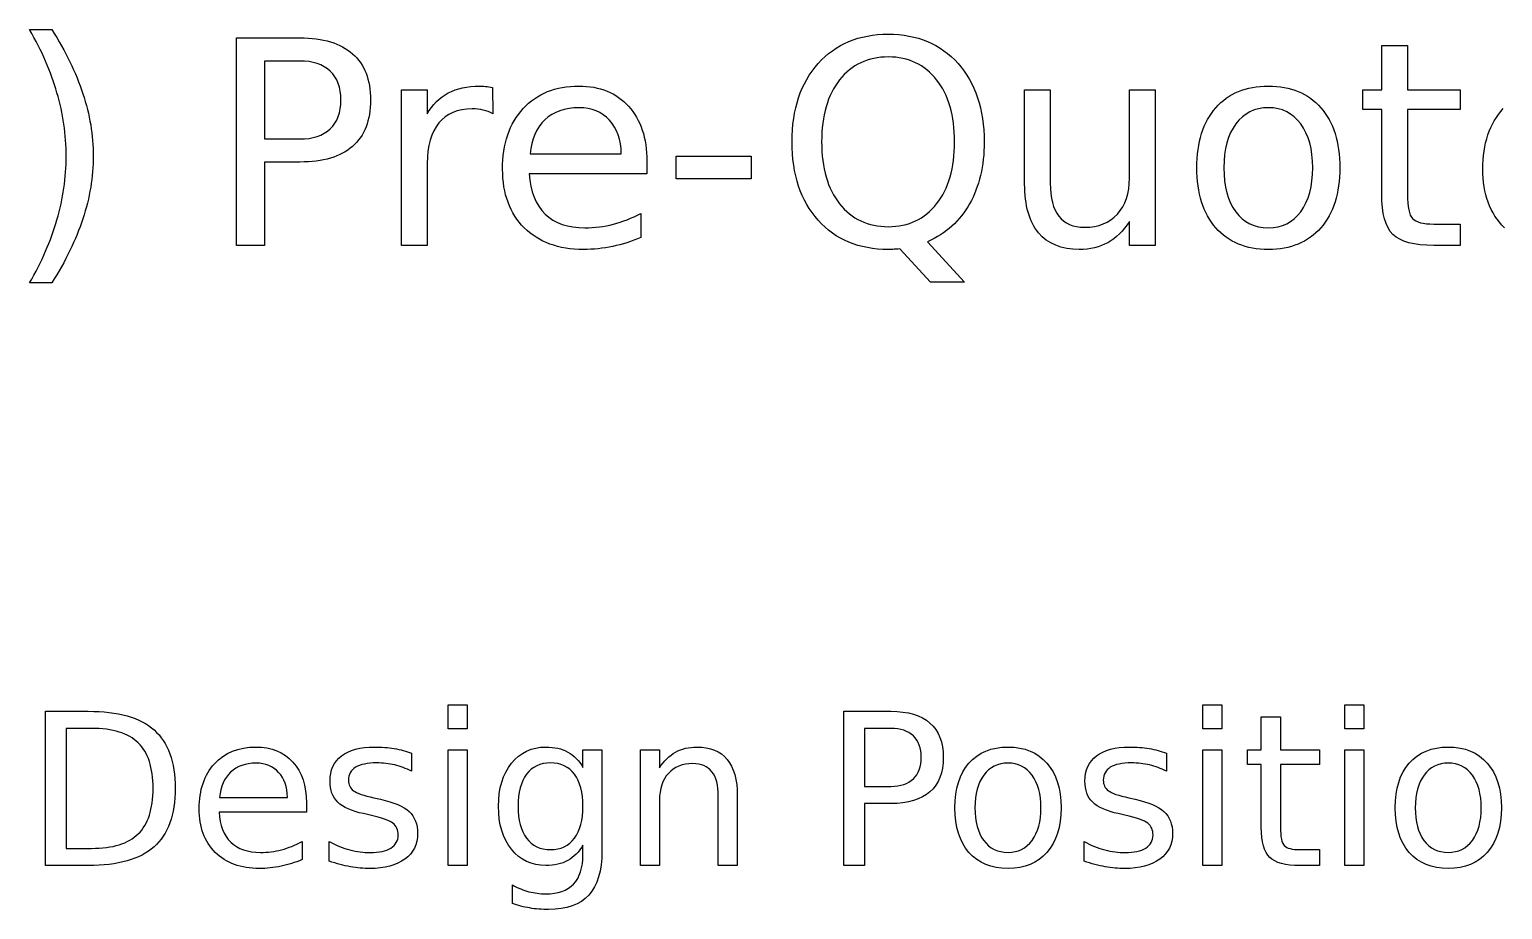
# Model space of a CAD drawing. Extents: x -140 to 352, y 0 to 216.
# Drawn here: x 207.38 to 238.04, y 171.56 to 189.89 of the extents above; entities that cross this region are included whole.
import ezdxf

# ---------------------------------------------------------------- set-up
doc = ezdxf.new("R2010")
doc.units = 0
doc.layers.add('Design_Template', color=7, linetype='CONTINUOUS')

msp = doc.modelspace()

# ---------------------------------------------------------------- linework, layer by layer
at = {"layer": 'Design_Template', "color": 7}
for points in [[(207.383017, 189.887063), (207.846037, 189.887063)], [(211.692007, 189.710536), (213.011614, 189.710536)], [(213.011614, 187.126301), (212.27657, 187.126301), (212.27657, 185.389973), (211.692007, 185.389973), (211.692007, 189.710536)], [(235.528901, 186.457814), (235.528901, 188.217294), (235.138225, 188.217294), (235.138225, 188.631119), (235.528901, 188.631119), (235.528901, 189.551373), (236.064266, 189.551373)], [(236.064266, 189.551373), (236.064266, 188.631119), (237.161049, 188.631119), (237.161049, 188.217294), (236.064266, 188.217294), (236.064266, 186.457814)], [(212.27657, 189.230152), (212.27657, 187.606685), (213.011614, 187.606685)], [(213.011614, 189.230152), (212.27657, 189.230152)], [(215.662411, 187.097362), (215.662411, 185.389973), (215.127043, 185.389973), (215.127043, 188.631118), (215.662411, 188.631118), (215.662411, 188.127583)], [(217.022535, 188.680315), (217.025358, 188.133371)], [(228.097415, 186.669068), (228.097415, 188.631119), (228.629887, 188.631119), (228.629887, 186.689325)], [(230.279399, 186.793505), (230.279399, 188.631119), (230.811874, 188.631119), (230.811874, 185.389973), (230.279399, 185.389973), (230.279399, 185.88772)], [(220.234739, 187.143664), (220.234739, 186.883215), (217.786518, 186.883215)], [(217.803882, 187.29704), (219.702267, 187.299932)], [(220.110304, 186.058459), (220.110304, 185.554924)], [(236.614106, 185.83563), (237.161049, 185.83563), (237.161049, 185.389973), (236.614106, 185.389973)], [(226.077484, 185.468107), (226.847259, 184.625988), (226.141149, 184.625988), (225.501602, 185.317626)], [(207.846037, 184.608625), (207.383017, 184.608625)], [(207.714691, 175.691654), (208.607438, 175.691654)], [(208.607438, 172.479899), (207.714691, 172.479899), (207.714691, 175.691654)], [(224.330634, 175.691654), (225.311578, 175.691654)], [(225.311578, 173.770624), (224.765179, 173.770624), (224.765179, 172.479899), (224.330634, 172.479899), (224.330634, 175.691654)], [(233.023668, 173.273695), (233.023668, 174.581631), (232.733247, 174.581631), (232.733247, 174.889253), (233.023668, 174.889253), (233.023668, 175.573338), (233.421636, 175.573338)], [(233.421636, 175.573338), (233.421636, 174.889253), (234.236944, 174.889253), (234.236944, 174.581631), (233.421636, 174.581631), (233.421636, 173.273695)], [(208.149232, 175.334554), (208.149232, 172.837), (208.674123, 172.837)], [(208.674123, 175.334554), (208.149232, 175.334554)], [(224.765179, 175.334554), (224.765179, 174.127725), (225.311578, 174.127725)], [(225.311578, 175.334554), (224.765179, 175.334554)], [(215.334275, 174.818263), (215.334275, 174.443953)], [(218.903134, 174.523548), (218.903134, 174.889254), (219.298947, 174.889254), (219.298947, 172.778917)], [(220.497178, 173.841615), (220.497178, 172.479899), (220.099209, 172.479899), (220.099209, 174.889253), (220.497178, 174.889253), (220.497178, 174.514943)], [(231.046701, 174.818263), (231.046701, 174.443953)], [(211.341631, 173.897546), (212.752824, 173.899698)], [(214.551232, 173.888941), (214.686755, 173.858824)], [(222.117042, 173.934116), (222.117042, 172.479899), (221.721211, 172.479899), (221.721211, 173.921209)], [(230.263672, 173.888941), (230.399195, 173.858824)], [(213.14864, 173.783532), (213.14864, 173.589923), (211.328723, 173.589923)], [(214.471638, 173.527538), (214.333959, 173.559807)], [(230.18406, 173.527538), (230.046385, 173.559807)], [(213.056135, 172.976828), (213.056135, 172.602518)], [(213.621909, 172.568098), (213.621909, 172.976828)], [(229.334349, 172.568098), (229.334349, 172.976828)], [(218.903134, 172.707928), (218.903134, 172.903688)], [(233.830375, 172.811185), (234.236944, 172.811185), (234.236944, 172.479899), (233.830375, 172.479899)], [(217.436009, 171.690405), (217.436009, 172.075472)]]:
    msp.add_lwpolyline(points, dxfattribs=at)
for points in [[(220.845348, 187.250737), (222.405152, 187.250737), (222.405152, 186.776141), (220.845348, 186.776141)], [(216.095795, 175.827181), (216.491626, 175.827181), (216.491626, 175.325949), (216.095795, 175.325949)], [(231.808235, 175.827181), (232.204048, 175.827181), (232.204048, 175.325949), (231.808235, 175.325949)], [(234.759698, 175.827181), (235.155511, 175.827181), (235.155511, 175.325949), (234.759698, 175.325949)], [(216.095795, 174.889253), (216.491626, 174.889253), (216.491626, 172.479899), (216.095795, 172.479899)], [(231.808235, 174.889253), (232.204048, 174.889253), (232.204048, 172.479899), (231.808235, 172.479899)], [(234.759698, 174.889253), (235.155511, 174.889253), (235.155511, 172.479899), (234.759698, 172.479899)]]:
    msp.add_lwpolyline(points, close=True, dxfattribs=at)
for points in [[(207.956005, 188.570347), (207.830603, 189.004425), (207.63961, 189.44333), (207.383017, 189.887063)], [(207.846037, 189.887063), (208.135425, 189.431755), (208.351501, 188.986098), (208.494267, 188.55009)], [(213.011614, 189.710536), (213.495855, 189.710532), (213.861449, 189.600564), (214.108397, 189.380634)], [(223.8, 189.178063), (224.164627, 189.585131), (224.650801, 189.788667), (225.258517, 189.788672)], [(225.258517, 189.788672), (225.8643, 189.788667), (226.34854, 189.585131), (226.711245, 189.178063)], [(213.642483, 189.018899), (213.493925, 189.15973), (213.283638, 189.230148), (213.011614, 189.230152)], [(214.108397, 189.380634), (214.357267, 189.162624), (214.481703, 188.842368), (214.481706, 188.419865)], [(225.258517, 189.314074), (224.83408, 189.31407), (224.496461, 189.155872), (224.24566, 188.839478)], [(226.265588, 188.839478), (226.01864, 189.155872), (225.682951, 189.31407), (225.258517, 189.314074)], [(213.865312, 188.419865), (213.865308, 188.678382), (213.791031, 188.87806), (213.642483, 189.018899)], [(223.255953, 187.545914), (223.255953, 188.228867), (223.437302, 188.772916), (223.8, 189.178063)], [(226.711245, 189.178063), (227.07394, 188.772916), (227.255289, 188.228867), (227.255296, 187.545914)], [(208.147003, 187.250737), (208.147003, 187.696393), (208.083337, 188.136262), (207.956005, 188.570347)], [(216.099386, 188.564559), (216.278806, 188.661019), (216.496812, 188.70925), (216.753405, 188.709253)], [(216.753405, 188.709253), (216.790058, 188.70925), (216.830571, 188.706357), (216.874947, 188.700572)], [(216.874947, 188.700572), (216.919316, 188.69671), (216.968511, 188.689958), (217.022535, 188.680315)], [(217.659186, 188.240445), (217.946644, 188.552981), (218.333461, 188.70925), (218.819635, 188.709253)], [(218.819635, 188.709253), (219.255643, 188.70925), (219.600014, 188.568415), (219.852748, 188.286747)], [(224.24566, 188.839478), (223.996783, 188.523077), (223.872347, 188.091889), (223.872347, 187.545913)], [(226.638898, 187.545913), (226.638894, 188.091889), (226.514459, 188.523077), (226.265588, 188.839478)], [(232.076498, 188.257808), (232.340806, 188.558768), (232.705434, 188.70925), (233.170384, 188.709253)], [(233.170384, 188.709253), (233.633405, 188.70925), (233.99707, 188.558768), (234.261378, 188.257808)], [(208.494267, 188.55009), (208.638962, 188.114076), (208.711306, 187.680959), (208.71131, 187.250737)], [(213.642483, 187.817938), (213.791031, 187.958771), (213.865308, 188.159413), (213.865312, 188.419865)], [(214.481706, 188.419865), (214.481703, 187.993498), (214.357267, 187.671313), (214.108397, 187.453309)], [(215.662411, 188.127583), (215.774305, 188.324364), (215.919964, 188.470023), (216.099386, 188.564559)], [(219.852748, 188.286747), (220.107408, 188.007002), (220.234739, 187.625975), (220.234739, 187.143664)], [(216.597135, 188.234657), (216.296169, 188.234654), (216.064659, 188.136262), (215.902603, 187.939481)], [(216.828645, 188.208612), (216.75919, 188.225973), (216.68202, 188.234654), (216.597135, 188.234657)], [(217.025428, 188.133371), (216.965618, 188.168095), (216.900023, 188.193175), (216.828645, 188.208612)], [(217.230893, 186.978713), (217.230893, 187.509255), (217.373659, 187.929832), (217.659186, 188.240445)], [(218.110633, 188.00604), (217.933139, 187.838193), (217.83089, 187.60186), (217.803882, 187.29704)], [(218.82542, 188.257808), (218.528314, 188.257805), (218.290052, 188.173883), (218.110633, 188.00604)], [(219.456286, 187.997359), (219.298086, 188.170989), (219.087799, 188.257805), (218.82542, 188.257808)], [(219.702267, 187.299934), (219.698387, 187.591249), (219.616412, 187.823723), (219.456286, 187.997359)], [(231.682932, 187.007652), (231.682932, 187.540123), (231.81412, 187.956842), (232.076498, 188.257808)], [(233.170384, 188.257808), (232.884857, 188.257805), (232.659132, 188.145908), (232.493217, 187.922118)], [(233.844659, 187.919224), (233.678741, 188.144944), (233.453986, 188.257805), (233.170384, 188.257808)], [(234.261378, 188.257808), (234.525682, 187.956842), (234.657836, 187.540123), (234.65784, 187.007652)], [(237.632752, 186.978713), (237.632752, 187.509255), (237.775517, 187.929832), (238.061045, 188.240445)], [(213.011614, 187.606685), (213.283638, 187.606683), (213.493925, 187.6771), (213.642483, 187.817938)], [(215.902603, 187.939481), (215.742474, 187.744624), (215.662408, 187.463918), (215.662411, 187.097362)], [(232.493217, 187.922118), (232.327302, 187.700251), (232.244343, 187.39543), (232.244343, 187.007652)], [(234.093533, 187.007652), (234.09353, 187.391571), (234.010574, 187.695428), (233.844659, 187.919224)], [(214.108397, 187.453309), (213.861449, 187.235302), (213.495855, 187.126299), (213.011614, 187.126301)], [(223.8, 185.913766), (223.437302, 186.320837), (223.255953, 186.864886), (223.255953, 187.545914)], [(223.872347, 187.545913), (223.872347, 187.001862), (223.996783, 186.571639), (224.24566, 186.255243)], [(226.265588, 186.255243), (226.514459, 186.571639), (226.638894, 187.001862), (226.638898, 187.545913)], [(227.255296, 187.545914), (227.255289, 187.044307), (227.154003, 186.615048), (226.951438, 186.258138)], [(207.956005, 185.92534), (208.083337, 186.36328), (208.147003, 186.805079), (208.147003, 187.250737)], [(208.71131, 187.250737), (208.711306, 186.818583), (208.638962, 186.383537), (208.494267, 185.945598)], [(217.682339, 185.757495), (217.381374, 186.058458), (217.230893, 186.46553), (217.230893, 186.978713)], [(217.786518, 186.883215), (217.80966, 186.516656), (217.919635, 186.236914), (218.116422, 186.043989)], [(230.027632, 186.043989), (230.195476, 186.227268), (230.279399, 186.477106), (230.279399, 186.793505)], [(232.076498, 185.757495), (231.81412, 186.060388), (231.682932, 186.477106), (231.682932, 187.007652)], [(232.244343, 187.007652), (232.244343, 186.619871), (232.326335, 186.314084), (232.490324, 186.090292)], [(233.844659, 186.093185), (234.010574, 186.316978), (234.09353, 186.6218), (234.093533, 187.007652)], [(234.65784, 187.007652), (234.657836, 186.477106), (234.525682, 186.060388), (234.261378, 185.757495)], [(238.084198, 185.757495), (237.783232, 186.058458), (237.632752, 186.46553), (237.632752, 186.978713)], [(228.386802, 185.653316), (228.193875, 185.884826), (228.097415, 186.223409), (228.097415, 186.669068)], [(228.629887, 186.689325), (228.629887, 186.382573), (228.689694, 186.152027), (228.80931, 185.997687)], [(235.763304, 185.618589), (235.607034, 185.772929), (235.528898, 186.052671), (235.528901, 186.457814)], [(236.064266, 186.457814), (236.064266, 186.193506), (236.099957, 186.023732), (236.171341, 185.948491)], [(224.24566, 186.255243), (224.496461, 185.938845), (224.83408, 185.780646), (225.258517, 185.780646)], [(225.258517, 185.780646), (225.682951, 185.780646), (226.01864, 185.938845), (226.265588, 186.255243)], [(226.951438, 186.258138), (226.750792, 185.901225), (226.459475, 185.637882), (226.077484, 185.468108)], [(207.383017, 184.608625), (207.63961, 185.050424), (207.830603, 185.489329), (207.956005, 185.92534)], [(208.494267, 185.945598), (208.351501, 185.507657), (208.135425, 185.062), (207.846037, 184.608625)], [(218.116422, 186.043989), (218.315131, 185.852993), (218.591014, 185.757495), (218.94407, 185.757495)], [(218.94407, 185.757495), (219.148568, 185.757495), (219.346318, 185.782574), (219.537315, 185.832736)], [(219.537315, 185.832736), (219.730239, 185.882896), (219.921233, 185.958137), (220.110304, 186.058459)], [(225.258517, 185.306051), (224.650801, 185.306051), (224.164627, 185.508622), (223.8, 185.913766)], [(228.80931, 185.997687), (228.928919, 185.845276), (229.108342, 185.76907), (229.347571, 185.769071)], [(229.347571, 185.769071), (229.635025, 185.76907), (229.861713, 185.86071), (230.027632, 186.043989)], [(230.279399, 185.88772), (230.150137, 185.690936), (229.999656, 185.544313), (229.827956, 185.44785)], [(232.490324, 186.090292), (232.656239, 185.868427), (232.882927, 185.757495), (233.170384, 185.757495)], [(233.170384, 185.757495), (233.453986, 185.757495), (233.678741, 185.869392), (233.844659, 186.093185)], [(236.171341, 185.948491), (236.244652, 185.87325), (236.39224, 185.83563), (236.614106, 185.83563)], [(218.912239, 185.30605), (218.395197, 185.30605), (217.985231, 185.456532), (217.682339, 185.757495)], [(220.110304, 185.554924), (219.919307, 185.473895), (219.723487, 185.412159), (219.522848, 185.369715)], [(229.234707, 185.30605), (228.862361, 185.30605), (228.579726, 185.421805), (228.386802, 185.653316)], [(233.170384, 185.30605), (232.705434, 185.30605), (232.340806, 185.456532), (232.076498, 185.757495)], [(234.261378, 185.757495), (233.99707, 185.456532), (233.633405, 185.30605), (233.170384, 185.30605)], [(236.614106, 185.389973), (236.203172, 185.389973), (235.919574, 185.466178), (235.763304, 185.618589)], [(219.522848, 185.369715), (219.322202, 185.327272), (219.118667, 185.30605), (218.912239, 185.30605)], [(225.354014, 185.308944), (225.321206, 185.307004), (225.289382, 185.306051), (225.258517, 185.306051)], [(225.501602, 185.317626), (225.437936, 185.313766), (225.388738, 185.310873), (225.354014, 185.308944)], [(229.827956, 185.44785), (229.658178, 185.353317), (229.460429, 185.30605), (229.234707, 185.30605)], [(208.607438, 175.691654), (209.229854, 175.691651), (209.686634, 175.561862), (209.977768, 175.302286)], [(225.311578, 175.691654), (225.671549, 175.691651), (225.943322, 175.609905), (226.126887, 175.446417)], [(226.126887, 175.446417), (226.311894, 175.284356), (226.404396, 175.046289), (226.404396, 174.732215)], [(209.646481, 175.033384), (209.44139, 175.234161), (209.117283, 175.334551), (208.674123, 175.334554)], [(209.977768, 175.302286), (210.26888, 175.044138), (210.414447, 174.639711), (210.414464, 174.089004)], [(225.78054, 175.177515), (225.670124, 175.282205), (225.513801, 175.334551), (225.311578, 175.334554)], [(225.94619, 174.732215), (225.94619, 174.924387), (225.890974, 175.072821), (225.78054, 175.177515)], [(209.956255, 174.089004), (209.956241, 174.519243), (209.852983, 174.834037), (209.646481, 175.033384)], [(211.234066, 174.59884), (211.447757, 174.831168), (211.735293, 174.947333), (212.096703, 174.947336)], [(212.096703, 174.947336), (212.42081, 174.947333), (212.676811, 174.842642), (212.864682, 174.63326)], [(213.880061, 174.762333), (214.040674, 174.885666), (214.268703, 174.947334), (214.56414, 174.947337)], [(214.56414, 174.947337), (214.710419, 174.947334), (214.848098, 174.936577), (214.977172, 174.915068)], [(214.977172, 174.915068), (215.10625, 174.893552), (215.225284, 174.861285), (215.334275, 174.818263)], [(217.416638, 174.609596), (217.597351, 174.834754), (217.835406, 174.947334), (218.130843, 174.947336)], [(218.130843, 174.947336), (218.308675, 174.947334), (218.461414, 174.912196), (218.589049, 174.841927)], [(218.589049, 174.841927), (218.716684, 174.771652), (218.821385, 174.665526), (218.903134, 174.523548)], [(220.497178, 174.514943), (220.591835, 174.659789), (220.702964, 174.768066), (220.830616, 174.839776)], [(220.830616, 174.839776), (220.959676, 174.91148), (221.108108, 174.947333), (221.275914, 174.947336)], [(221.275914, 174.947336), (221.552692, 174.947333), (221.762077, 174.861285), (221.904063, 174.689191)], [(226.937887, 174.611747), (227.134378, 174.835471), (227.405424, 174.947333), (227.751058, 174.947336)], [(227.751058, 174.947336), (228.095238, 174.947333), (228.365586, 174.835471), (228.562059, 174.611747)], [(229.592487, 174.762333), (229.753114, 174.885666), (229.981143, 174.947334), (230.276566, 174.947337)], [(230.276566, 174.947337), (230.422859, 174.947334), (230.560538, 174.936577), (230.689598, 174.915068)], [(230.689598, 174.915068), (230.818672, 174.893552), (230.937707, 174.861285), (231.046701, 174.818263)], [(236.102052, 174.611747), (236.298525, 174.835471), (236.569571, 174.947333), (236.915205, 174.947336)], [(236.915205, 174.947336), (237.2594, 174.947333), (237.529733, 174.835471), (237.726206, 174.611747)], [(210.915691, 173.660913), (210.915691, 174.0553), (211.021814, 174.367942), (211.234066, 174.59884)], [(212.10101, 174.611747), (211.880143, 174.611745), (211.703027, 174.54936), (211.569656, 174.424592)], [(212.569972, 174.418139), (212.452363, 174.547209), (212.296043, 174.611745), (212.10101, 174.611747)], [(212.864682, 174.63326), (213.053983, 174.425307), (213.14864, 174.142065), (213.14864, 173.783532)], [(213.639128, 174.237438), (213.639128, 174.46403), (213.719435, 174.638994), (213.880061, 174.762333)], [(214.168309, 174.525699), (214.070801, 174.465463), (214.022033, 174.375112), (214.022033, 174.254646)], [(214.611469, 174.61605), (214.414996, 174.616048), (214.267277, 174.58593), (214.168309, 174.525699)], [(214.985773, 174.573026), (214.865313, 174.601706), (214.740529, 174.616048), (214.611469, 174.61605)], [(215.334275, 174.443953), (215.222402, 174.501316), (215.10625, 174.544341), (214.985773, 174.573026)], [(217.145591, 173.712542), (217.145591, 174.085417), (217.235941, 174.384434), (217.416638, 174.609596)], [(218.227656, 174.61605), (218.01539, 174.616048), (217.849753, 174.53717), (217.730719, 174.379417)], [(218.724572, 174.379417), (218.60698, 174.53717), (218.44133, 174.616048), (218.227656, 174.61605)], [(221.187719, 174.603143), (220.974027, 174.60314), (220.805509, 174.535019), (220.682185, 174.398778)], [(221.587843, 174.433197), (221.498918, 174.546492), (221.365551, 174.60314), (221.187719, 174.603143)], [(221.904063, 174.689191), (222.046049, 174.518526), (222.117024, 174.266835), (222.117042, 173.934116)], [(225.78054, 174.284763), (225.890974, 174.389454), (225.94619, 174.538604), (225.94619, 174.732215)], [(226.404396, 174.732215), (226.404396, 174.415268), (226.311894, 174.175767), (226.126887, 174.013711)], [(226.645332, 173.682425), (226.645332, 174.078246), (226.742854, 174.38802), (226.937887, 174.611747)], [(227.751058, 174.611747), (227.538795, 174.611745), (227.371003, 174.528565), (227.247662, 174.362207)], [(228.252285, 174.360056), (228.128943, 174.527848), (227.961867, 174.611745), (227.751058, 174.611747)], [(228.562059, 174.611747), (228.758535, 174.38802), (228.856769, 174.078246), (228.856769, 173.682425)], [(229.351551, 174.237438), (229.351551, 174.46403), (229.431857, 174.638994), (229.592487, 174.762333)], [(229.880749, 174.525699), (229.783227, 174.465463), (229.734473, 174.375112), (229.734473, 174.254646)], [(230.323894, 174.61605), (230.127418, 174.616048), (229.9797, 174.58593), (229.880749, 174.525699)], [(230.698213, 174.573026), (230.577739, 174.601706), (230.452969, 174.616048), (230.323894, 174.61605)], [(231.046701, 174.443953), (230.934842, 174.501316), (230.818672, 174.544341), (230.698213, 174.573026)], [(235.80948, 173.682425), (235.80948, 174.078246), (235.907005, 174.38802), (236.102052, 174.611747)], [(236.915205, 174.611747), (236.702956, 174.611745), (236.535154, 174.528565), (236.411826, 174.362207)], [(237.416432, 174.360056), (237.29309, 174.527848), (237.126014, 174.611745), (236.915205, 174.611747)], [(237.726206, 174.611747), (237.922682, 174.38802), (238.02092, 174.078246), (238.02092, 173.682425)], [(211.569656, 174.424592), (211.437714, 174.29982), (211.361701, 174.124138), (211.341631, 173.897546)], [(212.752824, 173.899697), (212.750001, 174.116251), (212.689006, 174.289064), (212.569972, 174.418139)], [(213.802606, 173.79644), (213.693615, 173.903999), (213.639128, 174.050998), (213.639128, 174.237438)], [(214.022033, 174.254646), (214.022033, 174.16286), (214.05717, 174.090436), (214.127443, 174.037375)], [(217.730719, 174.379417), (217.613114, 174.22166), (217.554316, 173.999368), (217.554316, 173.712542)], [(218.903134, 173.712542), (218.903134, 173.999368), (218.843606, 174.22166), (218.724572, 174.379417)], [(220.682185, 174.398778), (220.55884, 174.262532), (220.497178, 174.076812), (220.497178, 173.841615)], [(221.721211, 173.921209), (221.721211, 174.149236), (221.67675, 174.319898), (221.587843, 174.433197)], [(225.311578, 174.127725), (225.513801, 174.127724), (225.670124, 174.18007), (225.78054, 174.284763)], [(227.247662, 174.362207), (227.124334, 174.197279), (227.062672, 173.970685), (227.062672, 173.682425)], [(228.437292, 173.682425), (228.437292, 173.967817), (228.375612, 174.193694), (228.252285, 174.360056)], [(229.515046, 173.79644), (229.406055, 173.903999), (229.351551, 174.050998), (229.351551, 174.237438)], [(229.734473, 174.254646), (229.734473, 174.16286), (229.76961, 174.090436), (229.839869, 174.037375)], [(236.411826, 174.362207), (236.288485, 174.197279), (236.226819, 173.970685), (236.226819, 173.682425)], [(237.601439, 173.682425), (237.601439, 173.967817), (237.539777, 174.193694), (237.416432, 174.360056)], [(209.646481, 173.138169), (209.852983, 173.338948), (209.956241, 173.655892), (209.956255, 174.089004)], [(210.414464, 174.089004), (210.414447, 173.535425), (210.268167, 173.128847), (209.975612, 172.869268)], [(214.127443, 174.037375), (214.19771, 173.985744), (214.338983, 173.936266), (214.551232, 173.888941)], [(214.686755, 173.858824), (214.967845, 173.798589), (215.167199, 173.713258), (215.284794, 173.60283)], [(226.126887, 174.013711), (225.943322, 173.851652), (225.671549, 173.770623), (225.311578, 173.770624)], [(229.839869, 174.037375), (229.91015, 173.985744), (230.051405, 173.936266), (230.263672, 173.888941)], [(230.399195, 173.858824), (230.680285, 173.798589), (230.879625, 173.713258), (230.997234, 173.60283)], [(211.251281, 172.753103), (211.02755, 172.976828), (210.915691, 173.279431), (210.915691, 173.660913)], [(211.328723, 173.589923), (211.345939, 173.317436), (211.42767, 173.109486), (211.573967, 172.966072)], [(214.333959, 173.559807), (214.088715, 173.611435), (213.9116, 173.690312), (213.802606, 173.79644)], [(215.284794, 173.60283), (215.403829, 173.493835), (215.463335, 173.341099), (215.463353, 173.144623)], [(217.416638, 172.817639), (217.235941, 173.042798), (217.145591, 173.341099), (217.145591, 173.712542)], [(217.554316, 173.712542), (217.554316, 173.427147), (217.613114, 173.205573), (217.730719, 173.047818)], [(218.724572, 173.047818), (218.843606, 173.205573), (218.903134, 173.427147), (218.903134, 173.712542)], [(226.937887, 172.753103), (226.742854, 172.978262), (226.645332, 173.288036), (226.645332, 173.682425)], [(227.062672, 173.682425), (227.062672, 173.394162), (227.123621, 173.166851), (227.245524, 173.000491)], [(228.252285, 173.002643), (228.375612, 173.169002), (228.437292, 173.395596), (228.437292, 173.682425)], [(228.856769, 173.682425), (228.856769, 173.288036), (228.758535, 172.978262), (228.562059, 172.753103)], [(230.046385, 173.559807), (229.801155, 173.611435), (229.62404, 173.690312), (229.515046, 173.79644)], [(230.997234, 173.60283), (231.116251, 173.493835), (231.175775, 173.341099), (231.175775, 173.144623)], [(236.102052, 172.753103), (235.907005, 172.978262), (235.80948, 173.288036), (235.80948, 173.682425)], [(236.226819, 173.682425), (236.226819, 173.394162), (236.287772, 173.166851), (236.409671, 173.000491)], [(237.416432, 173.002643), (237.539777, 173.169002), (237.601439, 173.395596), (237.601439, 173.682425)], [(238.02092, 173.682425), (238.02092, 173.288036), (237.922682, 172.978262), (237.726206, 172.753103)], [(214.947063, 173.361895), (214.875339, 173.41926), (214.716882, 173.474474), (214.471638, 173.527538)], [(215.056766, 173.114506), (215.056766, 173.222065), (215.020193, 173.304528), (214.947063, 173.361895)], [(230.659485, 173.361895), (230.587779, 173.41926), (230.429304, 173.474474), (230.18406, 173.527538)], [(230.769192, 173.114506), (230.769192, 173.222065), (230.732633, 173.304528), (230.659485, 173.361895)], [(233.197919, 172.649844), (233.081749, 172.764575), (233.023668, 172.972525), (233.023668, 173.273695)], [(233.421636, 173.273695), (233.421636, 173.077217), (233.448165, 172.951013), (233.50123, 172.895083)], [(208.674123, 172.837), (209.117283, 172.836999), (209.44139, 172.937389), (209.646481, 173.138169)], [(211.573967, 172.966072), (211.721668, 172.824092), (211.926759, 172.753102), (212.189205, 172.753103)], [(212.630194, 172.809034), (212.773623, 172.846321), (212.915592, 172.902253), (213.056135, 172.976828)], [(213.621909, 172.976828), (213.768189, 172.900818), (213.912327, 172.843453), (214.054298, 172.804732)], [(214.906179, 172.843454), (215.006573, 172.907989), (215.056766, 172.99834), (215.056766, 173.114506)], [(215.463353, 173.144623), (215.463335, 172.920896), (215.374428, 172.74378), (215.1966, 172.613274)], [(217.730719, 173.047818), (217.849753, 172.890063), (218.01539, 172.811185), (218.227656, 172.811185)], [(218.227656, 172.811185), (218.44133, 172.811185), (218.60698, 172.890063), (218.724572, 173.047818)], [(227.245524, 173.000491), (227.368851, 172.835565), (227.537366, 172.753102), (227.751058, 172.753103)], [(227.751058, 172.753103), (227.961867, 172.753102), (228.128943, 172.836282), (228.252285, 173.002643)], [(229.334349, 172.976828), (229.480629, 172.900818), (229.624752, 172.843453), (229.766738, 172.804732)], [(230.618619, 172.843454), (230.718995, 172.907989), (230.769192, 172.99834), (230.769192, 173.114506)], [(231.175775, 173.144623), (231.175775, 172.920896), (231.086854, 172.74378), (230.909022, 172.613274)], [(236.409671, 173.000491), (236.532999, 172.835565), (236.701517, 172.753102), (236.915205, 172.753103)], [(236.915205, 172.753103), (237.126014, 172.753102), (237.29309, 172.836282), (237.416432, 173.002643)], [(209.975612, 172.869268), (209.68304, 172.609689), (209.226986, 172.479899), (208.607438, 172.479899)], [(212.16554, 172.417514), (211.781196, 172.417514), (211.476442, 172.529377), (211.251281, 172.753103)], [(212.189205, 172.753103), (212.341217, 172.753102), (212.488226, 172.771747), (212.630194, 172.809034)], [(214.054298, 172.804732), (214.196284, 172.767444), (214.336828, 172.7488), (214.475945, 172.7488)], [(214.475945, 172.7488), (214.662378, 172.7488), (214.805789, 172.780349), (214.906179, 172.843454)], [(218.130843, 172.479899), (217.835406, 172.479899), (217.597351, 172.592479), (217.416638, 172.817639)], [(218.903134, 172.903688), (218.821385, 172.761708), (218.716684, 172.655581), (218.589049, 172.585308)], [(218.709526, 172.094833), (218.838586, 172.229642), (218.903134, 172.434007), (218.903134, 172.707928)], [(219.298947, 172.778917), (219.298947, 172.368753), (219.207884, 172.063999), (219.025745, 171.864653)], [(227.751058, 172.417514), (227.405424, 172.417514), (227.134378, 172.529377), (226.937887, 172.753103)], [(228.562059, 172.753103), (228.365586, 172.529377), (228.095238, 172.417514), (227.751058, 172.417514)], [(229.766738, 172.804732), (229.908707, 172.767444), (230.049268, 172.7488), (230.188371, 172.7488)], [(230.188371, 172.7488), (230.3748, 172.7488), (230.518229, 172.780349), (230.618619, 172.843454)], [(233.830375, 172.479899), (233.524894, 172.479899), (233.314085, 172.536547), (233.197919, 172.649844)], [(233.50123, 172.895083), (233.555734, 172.839151), (233.665437, 172.811185), (233.830375, 172.811185)], [(236.915205, 172.417514), (236.569571, 172.417514), (236.298525, 172.529377), (236.102052, 172.753103)], [(237.726206, 172.753103), (237.529733, 172.529377), (237.2594, 172.417514), (236.915205, 172.417514)], [(212.619438, 172.46484), (212.470294, 172.433288), (212.318995, 172.417514), (212.16554, 172.417514)], [(213.056135, 172.602518), (212.914166, 172.542284), (212.7686, 172.496391), (212.619438, 172.46484)], [(214.062913, 172.456235), (213.923795, 172.480616), (213.776803, 172.517903), (213.621909, 172.568098)], [(214.467331, 172.417514), (214.33827, 172.417514), (214.20346, 172.430422), (214.062913, 172.456235)], [(215.1966, 172.613274), (215.020193, 172.482767), (214.777105, 172.417514), (214.467331, 172.417514)], [(218.589049, 172.585308), (218.461414, 172.515036), (218.308675, 172.479899), (218.130843, 172.479899)], [(229.775339, 172.456235), (229.636235, 172.480616), (229.489229, 172.517903), (229.334349, 172.568098)], [(230.179771, 172.417514), (230.050693, 172.417514), (229.915882, 172.430422), (229.775339, 172.456235)], [(230.909022, 172.613274), (230.732633, 172.482767), (230.489545, 172.417514), (230.179771, 172.417514)], [(217.436009, 172.075472), (217.552161, 172.01237), (217.666902, 171.965761), (217.780203, 171.935643)], [(218.126536, 171.890468), (218.386113, 171.890468), (218.580448, 171.95859), (218.709526, 172.094833)], [(217.780203, 171.935643), (217.893487, 171.905527), (218.008941, 171.890468), (218.126536, 171.890468)], [(219.025745, 171.864653), (218.843606, 171.663874), (218.564672, 171.563485), (218.188928, 171.563484)], [(217.795253, 171.595752), (217.671925, 171.615832), (217.552161, 171.647382), (217.436009, 171.690405)], [(218.188928, 171.563484), (218.04981, 171.563485), (217.918594, 171.57424), (217.795253, 171.595752)]]:
    msp.add_open_spline(points, degree=3, dxfattribs=at)

doc.saveas('drawing.dxf')
